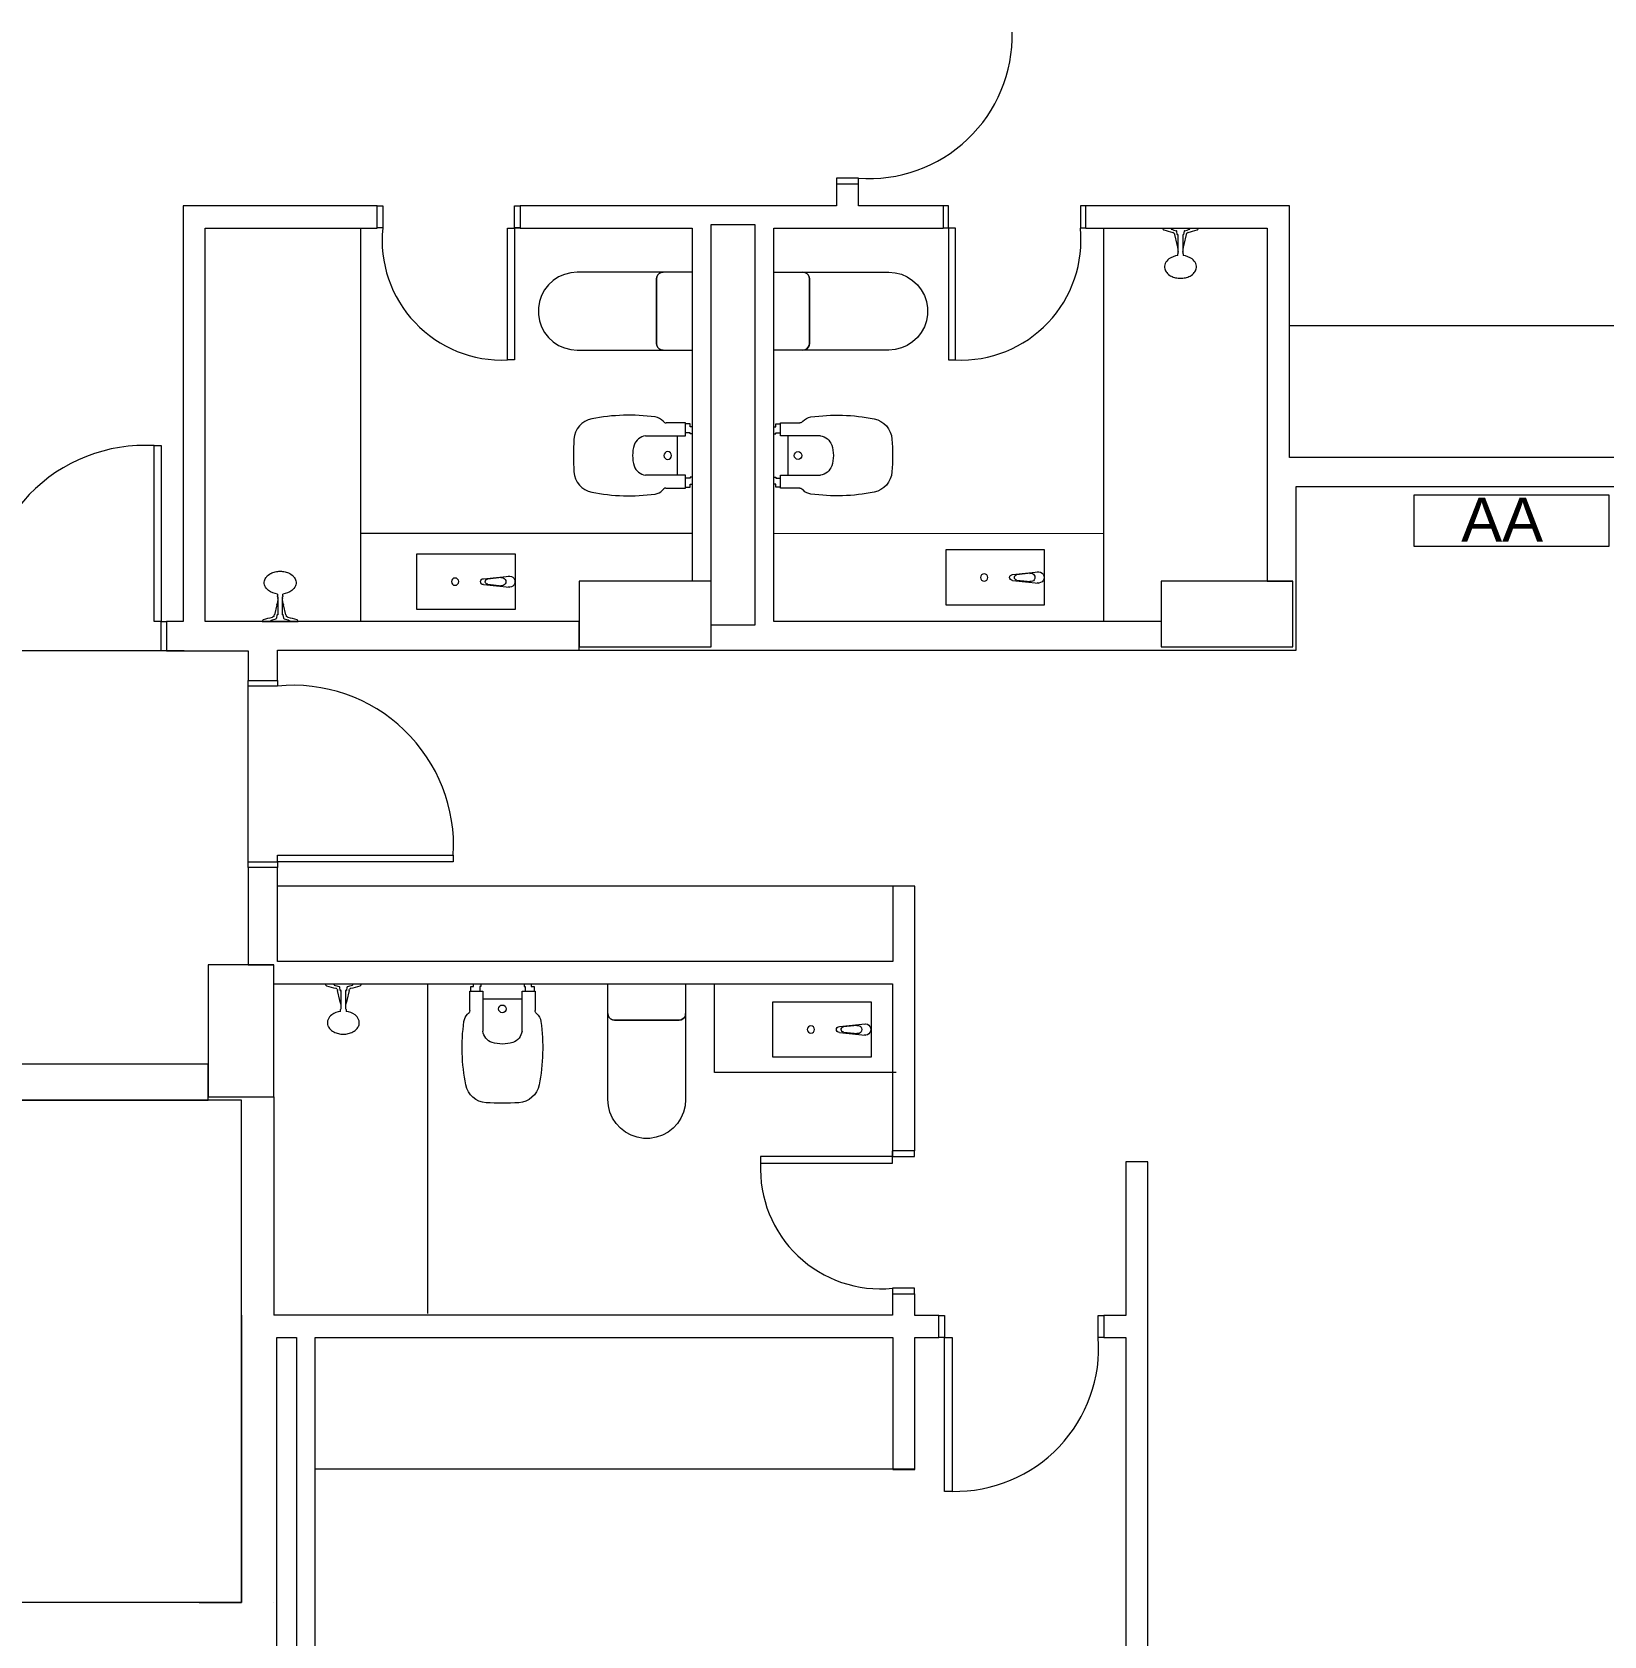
# Model space of a CAD drawing. Header units: millimetres. Extents: x 917 to 1168, y -421 to -23.
# Drawn here: x 1021.64 to 1028.79, y -358.48 to -351.18 of the extents above; entities that cross this region are included whole.
import ezdxf

# ---------------------------------------------------------------- set-up
doc = ezdxf.new("R2010")
doc.units = ezdxf.units.MM
doc.header["$LTSCALE"] = 0.1
doc.linetypes.add('CONTINUA', pattern=[0])
doc.layers.get('0').update_dxf_attribs({"lineweight": 5})
for name, color, linetype, lineweight in [('A-DETL', 7, 'Continuous', 5), ('A-DETL-GENF', 7, 'Continuous', 5), ('Arq-Equipamiento', 250, 'Continuous', 5), ('MUEBLES', 250, 'Continuous', 5), ('P-SANR-FIXT', 7, 'Continuous', 5)]:
    doc.layers.add(name, color=color, linetype=linetype, lineweight=lineweight)
doc.styles.get("Standard").update_dxf_attribs({"font": 'arial.ttf'})

# ---------------------------------------------------------------- blocks, each defined once
blk = doc.blocks.new('Shower-Valve_Trim-KOHLER-Alteo-K-TS45106 - 2_5 GPM_ 2BZ-Oil-Rubed Nickel-684691-2-TORRE-ARQ- PB _-2_14_')
at = {"color": 8}
for p, q in [((6.7269, 2.9363), (6.7321, 2.9322)), ((6.6969, 2.8137), (6.7075, 2.8569)), ((6.7075, 2.8569), (6.718, 2.9001)), ((6.718, 2.9001), (6.721, 2.898)), ((6.7258, 2.8695), (6.7397, 2.8638)), ((6.7402, 2.8627), (6.7395, 2.8597)), ((6.7395, 2.8597), (6.8183, 2.8404)), ((6.7426, 2.8755), (6.7842, 2.8541)), ((6.7848, 2.8518), (6.7851, 2.8531)), ((6.6946, 2.7787), (6.688, 2.7775)), ((6.7005, 2.8142), (6.6969, 2.8137)), ((6.7328, 2.8358), (6.7179, 2.8372)), ((6.7768, 2.8239), (6.73, 2.8241)), ((6.7346, 2.8396), (6.7339, 2.8366)), ((6.8134, 2.8203), (6.7346, 2.8396)), ((6.7781, 2.8243), (6.7784, 2.8256)), ((6.8259, 2.8149), (6.8179, 2.8169)), ((6.8239, 2.8413), (6.8318, 2.8394))]:
    blk.add_line(p, q, dxfattribs=at)
for centre, radius, start, end in [((6.7291, 2.9283), 0.00488, 3.24425, 51.85077), ((5.9932, 2.8866), 0.742, 359.92493, 3.24425), ((6.7192, 2.8954), 0.00318, 6.88973, 54.99277), ((6.5002, 2.8689), 0.2237, 0.86448, 6.88973), ((6.727, 2.8724), 0.00308, 180.86448, 247.69643), ((6.7501, 2.8856), 0.0149, 179.92493, 192.56357), ((6.7424, 2.8839), 0.00706, 192.56357, 234.97221), ((6.738, 2.8776), 0.000695, 336.22251, 54.97221), ((6.7391, 2.8771), 0.000526, 158.31404, 264.52152), ((6.7381, 2.8668), 0.00985, 62.69922, 84.52152), ((6.7393, 2.8629), 0.000995, 346.24425, 67.69643), ((6.7838, 2.8534), 0.000762, 331.70632, 62.39354), ((6.7853, 2.8526), 0.000925, 151.70632, 236.5035), ((6.7856, 2.853), 0.000513, 69.7338, 166.24425), ((6.9644, 3.1558), 0.3511, 239.42674, 242.54929), ((6.9162, 2.8068), 0.0905, 131.08312, 158.8669), ((6.8876, 2.8396), 0.0469, 98.13329, 131.08312), ((6.8866, 2.8465), 0.0399, 63.16756, 98.13329), ((6.8862, 2.8457), 0.0408, 36.25317, 63.16756), ((6.8665, 2.8313), 0.0652, 13.90573, 36.25317), ((6.8454, 2.8261), 0.0869, 359.21375, 13.90573), ((6.6937, 2.7835), 0.00488, 280.63773, 329.24425), ((6.0602, 3.1604), 0.742, 329.24425, 332.56357), ((6.7, 2.8173), 0.00318, 277.49573, 325.59877), ((6.5181, 2.9419), 0.2237, 325.59877, 331.62402), ((6.7176, 2.8341), 0.00308, 84.79207, 151.62402), ((6.732, 2.8117), 0.0149, 139.92493, 152.56357), ((6.726, 2.8167), 0.00706, 97.51629, 139.92493), ((6.725, 2.8244), 0.000695, 277.51629, 356.26599), ((6.7262, 2.8243), 0.000526, 67.96699, 174.17446), ((6.7301, 2.8339), 0.00985, 247.96699, 269.78928), ((6.7329, 2.8368), 0.000995, 264.79207, 346.24425), ((6.7768, 2.8247), 0.000762, 270.09497, 0.78219), ((6.7785, 2.8247), 0.000925, 95.985, 180.78219), ((6.7786, 2.8242), 0.000513, 166.24425, 262.75471), ((6.7973, 2.4731), 0.3511, 89.93921, 93.06176), ((6.8164, 2.8304), 0.0125, 223.47835, 233.54211), ((6.81, 2.8218), 0.00187, 233.54211, 279.63606), ((6.8163, 2.83), 0.0125, 98.94639, 109.01015), ((6.8196, 2.8238), 0.00706, 209.18005, 256.24425), ((6.8146, 2.8406), 0.00187, 52.85244, 98.94639), ((6.7883, 2.8258), 0.0319, 28.27667, 30.71305), ((6.8222, 2.8345), 0.00706, 76.24425, 123.30845), ((6.9158, 2.8049), 0.0905, 173.6216, 201.40538), ((6.8441, 2.8205), 0.0869, 318.58277, 333.27475), ((6.8326, 2.8262), 0.0998, 333.27475, 346.24425), ((6.8326, 2.8262), 0.0998, 346.24425, 359.21375), ((6.8752, 2.789), 0.0469, 201.40538, 234.35521), ((6.8711, 2.7833), 0.0399, 234.35521, 269.32094), ((6.8711, 2.7842), 0.0408, 269.32094, 296.23533), ((6.8603, 2.8061), 0.0652, 296.23533, 318.58277)]:
    blk.add_arc(centre, radius, start, end, dxfattribs=at)
blk = doc.blocks.new('Sanitary_Toilets_Ceramica-Catalano_Zero-70-One-Piece-Close-Coupled-Syphonic - Default-V1-2-TORRE-ARQ- PB _-2_14_')
at = {"layer": 'A-DETL-GENF', "color": 8}
for p, q in [((0.0444, 0.177), (0.0015, 0.177)), ((0.0887, 0.177), (0.0444, 0.177)), ((0.1331, 0.177), (0.0887, 0.177)), ((0.1331, 0.177), (0.1423, 0.1755)), ((0.524, 0.177), (0.1331, 0.177)), ((0.1423, 0.1755), (0.1331, 0.177)), ((0.1423, 0.1755), (0.1507, 0.1713)), ((0.1507, 0.1713), (0.1423, 0.1755)), ((0.1507, 0.1713), (0.1573, 0.1646)), ((0.1573, 0.1646), (0.1507, 0.1713)), ((0.1573, 0.1646), (0.1616, 0.1563)), ((0.1616, 0.1563), (0.1573, 0.1646)), ((0.1616, 0.1563), (0.1631, 0.147)), ((0.1631, 0.147), (0.1616, 0.1563)), ((0.1631, 0.147), (0.1631, -0.147)), ((0.1631, 0.098), (0.1631, 0.147)), ((0.5531, 0.1746), (0.524, 0.177)), ((0.5815, 0.1674), (0.5531, 0.1746)), ((0.6082, 0.1557), (0.5815, 0.1674)), ((0.6327, 0.1397), (0.6082, 0.1557)), ((0.1631, 0.049), (0.1631, 0.098)), ((0.6542, 0.1199), (0.6327, 0.1397)), ((0.6722, 0.0968), (0.6542, 0.1199)), ((0.6861, 0.0711), (0.6722, 0.0968)), ((0.1631, 0), (0.1631, 0.049)), ((0.6956, 0.0435), (0.6861, 0.0711)), ((0.7004, 0.0146), (0.6956, 0.0435)), ((0.7004, -0.0146), (0.7004, 0.0146)), ((0.1631, -0.049), (0.1631, 0)), ((0.1631, -0.098), (0.1631, -0.049)), ((0.6722, -0.0968), (0.6861, -0.0711)), ((0.6861, -0.0711), (0.6956, -0.0435)), ((0.6956, -0.0435), (0.7004, -0.0146)), ((0.1631, -0.147), (0.1631, -0.098)), ((0.6082, -0.1557), (0.6327, -0.1397)), ((0.6327, -0.1397), (0.6542, -0.1199)), ((0.6542, -0.1199), (0.6722, -0.0968)), ((0.0015, -0.177), (0.0444, -0.177)), ((0.0444, -0.177), (0.0887, -0.177)), ((0.0887, -0.177), (0.1331, -0.177)), ((0.1423, -0.1755), (0.1331, -0.177)), ((0.1331, -0.177), (0.1423, -0.1755)), ((0.1331, -0.177), (0.524, -0.177)), ((0.1507, -0.1713), (0.1423, -0.1755)), ((0.1423, -0.1755), (0.1507, -0.1713)), ((0.1573, -0.1646), (0.1507, -0.1713)), ((0.1507, -0.1713), (0.1573, -0.1646)), ((0.1616, -0.1563), (0.1573, -0.1646)), ((0.1573, -0.1646), (0.1616, -0.1563)), ((0.1631, -0.147), (0.1616, -0.1563)), ((0.1616, -0.1563), (0.1631, -0.147)), ((0.524, -0.177), (0.5531, -0.1746)), ((0.5531, -0.1746), (0.5815, -0.1674)), ((0.5815, -0.1674), (0.6082, -0.1557))]:
    blk.add_line(p, q, dxfattribs=at)
blk = doc.blocks.new('Vitreous china bidet _ Debba _ Roca _ 355994xx0 - White - Debba- Roca-2705266-2-TORRE-ARQ- PB _-2_14_')
at = {"layer": 'P-SANR-FIXT', "color": 8}
for p, q in [((0.0357, 0.0802), (0.0357, 0.2622)), ((0.2143, 0.2622), (0.2143, 0.0802)), ((-0.0236, 0.1689), (-0.0236, 0.0802)), ((0.2736, 0.0802), (0.2738, 0.1687)), ((-0.0236, 0.0802), (-0.0194, 0.0802)), ((-0.0194, 0.0802), (-0.0194, 0.0596)), ((-0.0194, 0.0802), (0.0221, 0.0802)), ((0.0221, 0.0802), (0.0357, 0.0802)), ((0.0221, 0.0596), (0.0221, 0.0802)), ((0.0357, 0.1159), (0.2143, 0.1159)), ((0.2143, 0.0802), (0.2279, 0.0802)), ((0.2279, 0.0802), (0.2694, 0.0802)), ((0.2279, 0.0596), (0.2279, 0.0802)), ((0.2694, 0.0596), (0.2694, 0.0802)), ((0.2694, 0.0802), (0.2736, 0.0802)), ((-0.0194, 0.0596), (-0.006, 0.0596)), ((-0.006, 0.0596), (-0.006, 0.0508)), ((0.026, 0.0596), (0.0221, 0.0596)), ((0.026, 0.0508), (0.026, 0.0596)), ((0.224, 0.0596), (0.2279, 0.0596)), ((0.224, 0.0508), (0.224, 0.0596)), ((0.256, 0.0508), (0.256, 0.0596)), ((0.256, 0.0596), (0.2694, 0.0596))]:
    blk.add_line(p, q, dxfattribs=at)
for centre, radius, start, end in [((0.0575, 0.4868), 0.1013, 93.86915, 168.75559), ((0.125, -0.5106), 1.1009, 86.13085, 93.86915), ((0.1925, 0.4868), 0.1013, 11.24441, 86.13085), ((0.8089, 0.3374), 0.8673, 168.75559, 187.87391), ((-0.5589, 0.3374), 0.8673, 352.12609, 11.24441), ((0.1, 0.2529), 0.0649, 110.16908, 171.83092), ((0.1293, 0.1353), 0.1859, 91.32885, 106.15101), ((0.1207, 0.1353), 0.1859, 73.84899, 88.67115), ((0.15, 0.2529), 0.0649, 8.16908, 69.83092), ((0.0086, 0.2267), 0.0594, 187.87391, 225.1331), ((-0.0411, 0.1689), 0.0175, 0, 63.70008), ((0.125, 0.1608), 0.0175, 0, 180), ((0.125, 0.1608), 0.0175, 180, 0), ((0.2904, 0.1686), 0.0167, 126.27151, 179.72849), ((0.2414, 0.2267), 0.0594, 311.25476, 352.12609)]:
    blk.add_arc(centre, radius, start, end, dxfattribs=at)
blk = doc.blocks.new('Bacha 45x25cm')
at = {"layer": 'MUEBLES', "color": 8}
for p, q in [((0.1116, 0.1456), (0.0994, 0.0278)), ((0.1062, 0.0625), (0.1134, 0.1271)), ((0.1367, 0.1258), (0.1438, 0.0625)), ((0.1384, 0.1456), (0.1506, 0.0278))]:
    blk.add_line(p, q, dxfattribs=at)
blk.add_lwpolyline([(0, 0.45), (0.25, 0.45), (0.25, 0), (0, 0)], close=True, dxfattribs=at)
blk.add_circle((0.125, 0.275), 0.0166, dxfattribs=at)
for centre, radius, start, end in [((0.125, 0.1456), 0.0134, 0, 180), ((0.125, 0.1258), 0.0117, 360, 173.64144), ((0.125, 0.0278), 0.0256, 168.17214, 11.82786), ((0.125, 0.0625), 0.0188, 167.28289, 12.84679)]:
    blk.add_arc(centre, radius, start, end, dxfattribs=at)
blk = doc.blocks.new('Shower-Valve_Trim-KOHLER-Alteo-K-TS45106 - 2_5 GPM_ 2BZ-Oil-Rubed Nickel-V9-2-TORRE-ARQ- PB _-2_14_')
at = {"color": 8}
for p, q in [((4.3416, 6.4003), (4.3522, 6.4435)), ((4.3522, 6.4435), (4.3551, 6.4414)), ((4.3611, 6.4796), (4.3663, 6.4756)), ((4.3311, 6.3571), (4.3416, 6.4003)), ((4.3346, 6.3575), (4.3311, 6.3571)), ((4.367, 6.3792), (4.3521, 6.3806)), ((4.36, 6.4129), (4.3738, 6.4072)), ((4.411, 6.3673), (4.3642, 6.3675)), ((4.3688, 6.383), (4.368, 6.38)), ((4.4476, 6.3637), (4.3688, 6.383)), ((4.3744, 6.4061), (4.3737, 6.4031)), ((4.3737, 6.4031), (4.4525, 6.3838)), ((4.3768, 6.4189), (4.4184, 6.3975)), ((4.4123, 6.3677), (4.4126, 6.369)), ((4.419, 6.3952), (4.4193, 6.3965)), ((4.46, 6.3584), (4.4521, 6.3603)), ((4.4581, 6.3847), (4.466, 6.3828)), ((4.3287, 6.3221), (4.3222, 6.3209))]:
    blk.add_line(p, q, dxfattribs=at)
for centre, radius, start, end in [((4.3533, 6.4388), 0.00318, 6.89673, 54.99976), ((4.1344, 6.4123), 0.2237, 0.87148, 6.89673), ((4.3633, 6.4717), 0.00488, 3.25124, 51.85776), ((3.6273, 6.4299), 0.742, 359.93192, 3.25124), ((4.3842, 6.429), 0.0149, 179.93192, 192.57056), ((4.3766, 6.4273), 0.00706, 192.57056, 234.9792), ((4.3721, 6.421), 0.000695, 336.2295, 54.9792), ((4.3733, 6.4205), 0.000526, 158.32103, 264.52851), ((4.3723, 6.4102), 0.00985, 62.70621, 84.52851), ((4.5218, 6.383), 0.0469, 98.14028, 131.09011), ((4.5208, 6.3899), 0.0399, 63.17455, 98.14028), ((4.5204, 6.3891), 0.0408, 36.26017, 63.17455), ((3.6943, 6.7037), 0.742, 329.25124, 332.57056), ((4.3342, 6.3607), 0.00318, 277.50273, 325.60576), ((4.1522, 6.4853), 0.2237, 325.60576, 331.63101), ((4.3518, 6.3775), 0.00308, 84.79907, 151.63101), ((4.3662, 6.3551), 0.0149, 139.93192, 152.57056), ((4.3601, 6.3601), 0.00706, 97.52328, 139.93192), ((4.3611, 6.4158), 0.00308, 180.87148, 247.70342), ((4.3591, 6.3678), 0.000695, 277.52328, 356.27299), ((4.3603, 6.3677), 0.000526, 67.97398, 174.18146), ((4.3642, 6.3773), 0.00985, 247.97398, 269.79628), ((4.3671, 6.3802), 0.000995, 264.79907, 346.25124), ((4.3734, 6.4063), 0.000995, 346.25124, 67.70342), ((4.411, 6.3681), 0.000762, 270.10196, 0.78918), ((4.4127, 6.3681), 0.000925, 95.99199, 180.78918), ((4.4128, 6.3676), 0.000513, 166.25124, 262.7617), ((4.4315, 6.0165), 0.3511, 89.94621, 93.06876), ((4.418, 6.3968), 0.000762, 331.71331, 62.40053), ((4.4195, 6.396), 0.000925, 151.71331, 236.5105), ((4.4198, 6.3964), 0.000513, 69.74079, 166.25124), ((4.5985, 6.6992), 0.3511, 239.43373, 242.55628), ((4.4505, 6.3738), 0.0125, 223.48534, 233.5491), ((4.4442, 6.3652), 0.00187, 233.5491, 279.64306), ((4.4504, 6.3734), 0.0125, 98.95338, 109.01715), ((4.4538, 6.3672), 0.00706, 209.18705, 256.25124), ((4.4488, 6.384), 0.00187, 52.85943, 98.95338), ((4.4225, 6.3692), 0.0319, 28.28366, 30.72004), ((4.4564, 6.3779), 0.00706, 76.25124, 123.31544), ((4.5499, 6.3483), 0.0905, 173.62859, 201.41237), ((4.5504, 6.3502), 0.0905, 131.09011, 158.87389), ((4.5007, 6.3747), 0.0652, 13.91273, 36.26017), ((4.4667, 6.3697), 0.0998, 346.25124, 359.22074), ((4.4796, 6.3695), 0.0869, 359.22074, 13.91273), ((4.3278, 6.3269), 0.00488, 280.64472, 329.25124), ((4.5094, 6.3324), 0.0469, 201.41237, 234.3622), ((4.5053, 6.3267), 0.0399, 234.3622, 269.32793), ((4.5053, 6.3276), 0.0408, 269.32793, 296.24232), ((4.4945, 6.3495), 0.0652, 296.24232, 318.58976), ((4.4782, 6.3639), 0.0869, 318.58976, 333.28175), ((4.4667, 6.3697), 0.0998, 333.28175, 346.25124)]:
    blk.add_arc(centre, radius, start, end, dxfattribs=at)
blk = doc.blocks.new('Shower-Valve_Trim-KOHLER-Alteo-K-TS45106 - 2_5 GPM_ 2BZ-Oil-Rubed Nickel-V13-2-TORRE-ARQ- PB _-2_14_')
at = {"layer": 'P-SANR-FIXT'}
for p, q in [((1.4751, -12.2514), (1.4672, -12.2495)), ((1.4732, -12.2251), (1.4811, -12.227)), ((1.5595, -12.2698), (1.4807, -12.2505)), ((1.4856, -12.2304), (1.5644, -12.2497)), ((1.5209, -12.2345), (1.5206, -12.2357)), ((1.5222, -12.234), (1.569, -12.2342)), ((1.5644, -12.2497), (1.5652, -12.2467)), ((1.5662, -12.2459), (1.5811, -12.2473)), ((1.6021, -12.2238), (1.5916, -12.267)), ((1.5986, -12.2243), (1.6021, -12.2238)), ((1.611, -12.1876), (1.6021, -12.2238)), ((1.6045, -12.1888), (1.611, -12.1876)), ((1.5142, -12.2619), (1.5139, -12.2632)), ((1.5564, -12.2856), (1.5148, -12.2642)), ((1.5588, -12.2728), (1.5595, -12.2698)), ((1.5732, -12.2796), (1.5594, -12.2739)), ((1.581, -12.3102), (1.5722, -12.3464)), ((1.581, -12.3102), (1.5781, -12.3081)), ((1.5916, -12.267), (1.581, -12.3102)), ((1.5722, -12.3464), (1.5669, -12.3423))]:
    blk.add_line(p, q, dxfattribs=at)
for centre, radius, start, end in [((1.455, -12.2306), 0.0869, 138.59676, 153.28874), ((1.4387, -12.2162), 0.0652, 116.24931, 138.59676), ((1.4279, -12.1943), 0.0408, 89.33493, 116.24931), ((1.4279, -12.1935), 0.0399, 54.3692, 89.33493), ((1.4238, -12.1991), 0.0469, 21.41937, 54.3692), ((1.3832, -12.215), 0.0905, 353.63559, 21.41937), ((1.4664, -12.2364), 0.0998, 166.25824, 179.22773), ((1.4536, -12.2362), 0.0869, 179.22773, 193.91972), ((1.4664, -12.2364), 0.0998, 153.28874, 166.25824), ((1.3828, -12.2169), 0.0905, 311.09711, 338.88089), ((1.4768, -12.2446), 0.00706, 256.25824, 303.32243), ((1.4794, -12.2339), 0.00706, 29.19404, 76.25824), ((1.5107, -12.2359), 0.0319, 208.29066, 210.72704), ((1.4844, -12.2507), 0.00187, 232.86642, 278.96038), ((1.4827, -12.2402), 0.0125, 278.96038, 289.02414), ((1.489, -12.232), 0.00187, 53.5561, 99.65005), ((1.4826, -12.2405), 0.0125, 43.49233, 53.5561), ((1.3347, -12.566), 0.3511, 59.44073, 62.56327), ((1.5017, -11.8832), 0.3511, 269.9532, 273.07575), ((1.5204, -12.2343), 0.000513, 346.25824, 82.76869), ((1.5205, -12.2348), 0.000925, 275.99899, 0.79617), ((1.5222, -12.2348), 0.000762, 90.10895, 180.79617), ((1.5661, -12.2469), 0.000995, 84.80606, 166.25824), ((1.569, -12.244), 0.00985, 67.98097, 89.80327), ((1.5728, -12.2344), 0.000526, 247.98097, 354.18845), ((1.5741, -12.2345), 0.000695, 97.53028, 176.27998), ((1.573, -12.2268), 0.00706, 277.53028, 319.93892), ((1.567, -12.2218), 0.0149, 319.93892, 332.57756), ((2.2389, -12.5704), 0.742, 149.25824, 152.57756), ((1.5814, -12.2442), 0.00308, 264.80606, 331.63801), ((1.781, -12.352), 0.2237, 145.61276, 151.63801), ((1.599, -12.2274), 0.00318, 97.50972, 145.61276), ((1.6054, -12.1936), 0.00488, 100.65172, 149.25824), ((1.4325, -12.2414), 0.0652, 193.91972, 216.26716), ((1.4128, -12.2559), 0.0408, 216.26716, 243.18155), ((1.4124, -12.2567), 0.0399, 243.18155, 278.14728), ((1.4114, -12.2497), 0.0469, 278.14728, 311.09711), ((1.5134, -12.2631), 0.000513, 249.74778, 346.25824), ((1.5137, -12.2627), 0.000925, 331.7203, 56.51749), ((1.5152, -12.2635), 0.000762, 151.7203, 242.40752), ((1.5609, -12.2769), 0.00985, 242.71321, 264.5355), ((1.5598, -12.273), 0.000995, 166.25824, 247.71042), ((1.5599, -12.2872), 0.000526, 338.32802, 84.5355), ((1.5611, -12.2877), 0.000695, 156.23649, 234.9862), ((1.5566, -12.294), 0.00706, 12.57756, 54.9862), ((1.549, -12.2957), 0.0149, 359.93892, 12.57756), ((2.3059, -12.2966), 0.742, 179.93892, 183.25824), ((1.5721, -12.2825), 0.00308, 0.87847, 67.71042), ((1.7988, -12.279), 0.2237, 180.87847, 186.90372), ((1.5799, -12.3055), 0.00318, 186.90372, 235.00676), ((1.5699, -12.3384), 0.00488, 183.25824, 231.86476)]:
    blk.add_arc(centre, radius, start, end, dxfattribs=at)
blk = doc.blocks.new('Shower-Valve_Trim-KOHLER-Alteo-K-TS45106 - 2_5 GPM_ 2BZ-Oil-Rubed Nickel-V14-2-TORRE-ARQ- PB _-2_14_')
at = {"color": 8}
for p, q in [((1.4751, -12.2514), (1.4672, -12.2495)), ((1.4732, -12.2251), (1.4811, -12.227)), ((1.5595, -12.2698), (1.4807, -12.2505)), ((1.4856, -12.2304), (1.5644, -12.2497)), ((1.5209, -12.2345), (1.5206, -12.2357)), ((1.5222, -12.234), (1.569, -12.2342)), ((1.5644, -12.2497), (1.5652, -12.2467)), ((1.5662, -12.2459), (1.5811, -12.2473)), ((1.6021, -12.2238), (1.5916, -12.267)), ((1.5986, -12.2243), (1.6021, -12.2238)), ((1.611, -12.1876), (1.6021, -12.2238)), ((1.6045, -12.1888), (1.611, -12.1876)), ((1.5142, -12.2619), (1.5139, -12.2632)), ((1.5564, -12.2856), (1.5148, -12.2642)), ((1.5588, -12.2728), (1.5595, -12.2698)), ((1.5732, -12.2796), (1.5594, -12.2739)), ((1.581, -12.3102), (1.5722, -12.3464)), ((1.581, -12.3102), (1.5781, -12.3081)), ((1.5916, -12.267), (1.581, -12.3102)), ((1.5722, -12.3464), (1.5669, -12.3423))]:
    blk.add_line(p, q, dxfattribs=at)
for centre, radius, start, end in [((1.455, -12.2306), 0.0869, 138.59676, 153.28874), ((1.4387, -12.2162), 0.0652, 116.24931, 138.59676), ((1.4279, -12.1943), 0.0408, 89.33493, 116.24931), ((1.4279, -12.1935), 0.0399, 54.3692, 89.33493), ((1.4238, -12.1991), 0.0469, 21.41937, 54.3692), ((1.3832, -12.215), 0.0905, 353.63559, 21.41937), ((1.4664, -12.2364), 0.0998, 166.25824, 179.22773), ((1.4536, -12.2362), 0.0869, 179.22773, 193.91972), ((1.4664, -12.2364), 0.0998, 153.28874, 166.25824), ((1.3828, -12.2169), 0.0905, 311.09711, 338.88089), ((1.4768, -12.2446), 0.00706, 256.25824, 303.32243), ((1.4794, -12.2339), 0.00706, 29.19404, 76.25824), ((1.5107, -12.2359), 0.0319, 208.29066, 210.72704), ((1.4844, -12.2507), 0.00187, 232.86642, 278.96038), ((1.4827, -12.2402), 0.0125, 278.96038, 289.02414), ((1.489, -12.232), 0.00187, 53.5561, 99.65005), ((1.4826, -12.2405), 0.0125, 43.49233, 53.5561), ((1.3347, -12.566), 0.3511, 59.44073, 62.56327), ((1.5017, -11.8832), 0.3511, 269.9532, 273.07575), ((1.5204, -12.2343), 0.000513, 346.25824, 82.76869), ((1.5205, -12.2348), 0.000925, 275.99899, 0.79617), ((1.5222, -12.2348), 0.000762, 90.10895, 180.79617), ((1.5661, -12.2469), 0.000995, 84.80606, 166.25824), ((1.569, -12.244), 0.00985, 67.98097, 89.80327), ((1.5728, -12.2344), 0.000526, 247.98097, 354.18845), ((1.5741, -12.2345), 0.000695, 97.53028, 176.27998), ((1.573, -12.2268), 0.00706, 277.53028, 319.93892), ((1.567, -12.2218), 0.0149, 319.93892, 332.57756), ((2.2389, -12.5704), 0.742, 149.25824, 152.57756), ((1.5814, -12.2442), 0.00308, 264.80606, 331.63801), ((1.781, -12.352), 0.2237, 145.61276, 151.63801), ((1.599, -12.2274), 0.00318, 97.50972, 145.61276), ((1.6054, -12.1936), 0.00488, 100.65172, 149.25824), ((1.4325, -12.2414), 0.0652, 193.91972, 216.26716), ((1.4128, -12.2559), 0.0408, 216.26716, 243.18155), ((1.4124, -12.2567), 0.0399, 243.18155, 278.14728), ((1.4114, -12.2497), 0.0469, 278.14728, 311.09711), ((1.5134, -12.2631), 0.000513, 249.74778, 346.25824), ((1.5137, -12.2627), 0.000925, 331.7203, 56.51749), ((1.5152, -12.2635), 0.000762, 151.7203, 242.40752), ((1.5609, -12.2769), 0.00985, 242.71321, 264.5355), ((1.5598, -12.273), 0.000995, 166.25824, 247.71042), ((1.5599, -12.2872), 0.000526, 338.32802, 84.5355), ((1.5611, -12.2877), 0.000695, 156.23649, 234.9862), ((1.5566, -12.294), 0.00706, 12.57756, 54.9862), ((1.549, -12.2957), 0.0149, 359.93892, 12.57756), ((2.3059, -12.2966), 0.742, 179.93892, 183.25824), ((1.5721, -12.2825), 0.00308, 0.87847, 67.71042), ((1.7988, -12.279), 0.2237, 180.87847, 186.90372), ((1.5799, -12.3055), 0.00318, 186.90372, 235.00676), ((1.5699, -12.3384), 0.00488, 183.25824, 231.86476)]:
    blk.add_arc(centre, radius, start, end, dxfattribs=at)
blk = doc.blocks.new('2-PB F')
at = {"color": 8, "lineweight": 18}
for p, q in [((762.7412, -351.886), (762.6412, -351.886)), ((762.6412, -351.886), (762.6412, -351.911)), ((762.6412, -351.911), (762.6412, -352.011)), ((762.6412, -351.911), (762.7412, -351.911)), ((762.7412, -351.911), (762.7412, -351.886)), ((762.7412, -352.011), (762.7412, -351.911)), ((760.5515, -352.011), (759.668, -352.011)), ((759.668, -352.011), (759.668, -353.902)), ((759.668, -352.0135), (759.6695, -352.0135)), ((760.5515, -352.0117), (760.5765, -352.0117)), ((760.5515, -352.1117), (760.5515, -352.0117)), ((760.5765, -352.0117), (760.5765, -352.1117)), ((761.1765, -352.0117), (761.2015, -352.0117)), ((761.1765, -352.1117), (761.1765, -352.0117)), ((762.6412, -352.011), (761.2015, -352.011)), ((761.2015, -352.0117), (761.2015, -352.1117)), ((763.1262, -352.011), (762.7412, -352.011)), ((763.1512, -352.0117), (763.1262, -352.0117)), ((763.1262, -352.0117), (763.1262, -352.1117)), ((763.1512, -352.1117), (763.1512, -352.0117)), ((763.7762, -352.0117), (763.7512, -352.0117)), ((763.7512, -352.0117), (763.7512, -352.1117)), ((764.703, -352.011), (763.7762, -352.011)), ((763.7762, -352.1117), (763.7762, -352.0117)), ((764.703, -353.1561), (764.703, -352.011)), ((759.7695, -352.1125), (760.5515, -352.1125)), ((759.7695, -353.9015), (759.7695, -352.1125)), ((760.5765, -352.1117), (760.5515, -352.1117)), ((761.145, -352.1125), (761.1765, -352.1125)), ((761.145, -352.7125), (761.145, -352.1125)), ((761.2015, -352.1117), (761.1765, -352.1117)), ((761.2015, -352.1125), (761.1765, -352.1125)), ((761.1765, -352.1125), (761.1765, -352.7125)), ((761.2015, -352.1125), (761.9845, -352.1125)), ((761.9845, -352.1125), (761.9845, -353.7177)), ((762.071, -352.096), (762.2702, -352.096)), ((762.071, -353.7177), (762.071, -352.096)), ((762.2702, -352.096), (762.2702, -353.9015)), ((762.3567, -352.1125), (763.1262, -352.1125)), ((762.3567, -353.9015), (762.3567, -352.1125)), ((763.1262, -352.1117), (763.1512, -352.1117)), ((763.1512, -352.1125), (763.1262, -352.1125)), ((763.1512, -352.1125), (763.1512, -352.7125)), ((763.1827, -352.1125), (763.1512, -352.1125)), ((763.1827, -352.7125), (763.1827, -352.1125)), ((763.7512, -352.1117), (763.7762, -352.1117)), ((763.7762, -352.1125), (764.6015, -352.1125)), ((764.6015, -352.1125), (764.6015, -353.718)), ((764.703, -352.5561), (768.5823, -352.5561)), ((761.1765, -352.7125), (761.145, -352.7125)), ((763.1512, -352.7125), (763.1827, -352.7125)), ((759.5373, -353.102), (759.568, -353.102)), ((759.5373, -353.902), (759.5373, -353.102)), ((759.568, -353.102), (759.568, -353.902)), ((768.5823, -353.1561), (764.703, -353.1561)), ((764.733, -353.2881), (768.5823, -353.2881)), ((764.733, -354.033), (764.733, -353.2881)), ((762.071, -353.718), (761.471, -353.718)), ((761.471, -353.718), (761.471, -353.9015)), ((761.9845, -353.7177), (762.071, -353.7177)), ((762.071, -354.018), (762.071, -353.718)), ((764.6015, -353.718), (764.118, -353.718)), ((764.118, -353.718), (764.118, -353.9015)), ((764.6045, -353.718), (764.6015, -353.718)), ((764.6015, -353.718), (764.718, -353.718)), ((764.6055, -353.718), (764.6045, -353.718)), ((764.618, -353.718), (764.6055, -353.718)), ((764.718, -353.718), (764.618, -353.718)), ((764.718, -354.018), (764.718, -353.718)), ((759.568, -353.902), (759.5373, -353.902)), ((759.568, -353.9019), (759.593, -353.9019)), ((759.568, -354.0355), (759.568, -353.9019)), ((759.593, -353.9019), (759.593, -354.0355)), ((759.668, -353.902), (759.593, -353.902)), ((761.471, -353.9015), (759.7695, -353.9015)), ((761.471, -353.9015), (761.471, -353.9045)), ((761.471, -354.018), (761.471, -353.9015)), ((761.471, -353.9045), (761.471, -353.9055)), ((761.471, -353.9055), (761.471, -353.918)), ((761.471, -353.918), (761.471, -354.018)), ((762.2702, -353.9015), (762.2702, -353.918)), ((764.118, -353.9015), (762.3567, -353.9015)), ((764.118, -353.9015), (764.118, -353.9045)), ((764.118, -353.9045), (764.118, -353.9055)), ((764.118, -353.9055), (764.118, -353.918)), ((764.118, -353.918), (764.118, -354.018)), ((759.568, -354.0355), (758.768, -354.0355)), ((759.593, -354.0355), (759.568, -354.0355)), ((759.593, -354.034), (759.668, -354.034)), ((759.593, -354.0355), (759.9643, -354.0355)), ((759.668, -354.0355), (759.668, -354.034)), ((759.6695, -354.033), (759.6695, -354.0355)), ((759.9643, -354.0355), (759.9643, -354.1705)), ((760.0978, -354.033), (761.471, -354.033)), ((760.0978, -354.1705), (760.0978, -354.033)), ((761.471, -354.018), (762.071, -354.018)), ((761.471, -354.033), (761.471, -354.018)), ((761.471, -354.033), (764.733, -354.033)), ((764.118, -354.018), (764.6015, -354.018)), ((764.6015, -354.018), (764.6045, -354.018)), ((764.6045, -354.018), (764.6055, -354.018)), ((764.6055, -354.018), (764.618, -354.018)), ((764.618, -354.018), (764.718, -354.018)), ((759.9643, -354.1705), (760.0979, -354.1705)), ((759.9643, -354.1955), (759.9643, -354.1705)), ((760.0979, -354.1705), (760.0979, -354.1955)), ((759.9643, -354.9955), (759.9643, -354.1955)), ((760.0979, -354.1955), (759.9643, -354.1955)), ((760.0978, -354.9955), (760.0978, -354.9648)), ((760.0978, -354.9648), (760.8978, -354.9648)), ((760.8978, -354.9648), (760.8978, -354.9955)), ((759.9643, -354.9955), (760.0979, -354.9955)), ((759.9643, -355.0205), (759.9643, -354.9955)), ((759.9643, -355.0205), (759.9643, -355.4637)), ((760.0979, -355.0205), (759.9643, -355.0205)), ((760.8978, -354.9955), (760.0978, -354.9955)), ((760.0978, -355.4487), (760.0978, -355.0205)), ((760.0979, -354.9955), (760.0979, -355.0205)), ((762.8973, -355.1057), (760.0978, -355.1057)), ((762.9973, -355.1057), (762.8973, -355.1057)), ((762.8973, -355.1057), (762.8973, -355.4487)), ((762.9973, -356.3099), (762.9973, -355.1057)), ((760.0818, -355.4637), (759.7818, -355.4637)), ((759.7818, -355.4637), (759.7818, -355.9162)), ((759.9643, -355.4637), (760.0818, -355.4637)), ((760.0818, -355.5337), (760.0818, -355.4637)), ((762.8973, -355.4487), (760.0978, -355.4487)), ((760.0818, -355.5462), (760.0818, -355.5337)), ((760.0818, -355.5472), (760.0818, -355.5462)), ((760.0818, -355.5502), (760.0818, -355.5472)), ((760.0818, -356.0637), (760.0818, -355.5502)), ((760.0818, -355.5502), (762.8958, -355.5502)), ((762.8958, -355.5502), (762.8958, -356.3099)), ((759.7818, -355.9162), (755.6565, -355.9162)), ((759.7818, -355.9162), (759.7818, -355.9177)), ((759.7818, -356.0637), (759.7818, -355.9162)), ((759.7818, -355.9177), (759.7818, -355.9187)), ((759.7818, -355.9187), (759.7818, -355.9337)), ((759.7818, -355.9337), (759.7818, -356.0637)), ((755.5015, -356.0787), (759.7818, -356.0787)), ((759.934, -356.0787), (756.594, -356.0787)), ((759.7818, -356.0637), (760.0818, -356.0637)), ((759.7818, -356.0787), (759.7818, -356.0637)), ((759.934, -358.3637), (759.934, -356.0787)), ((760.0818, -356.0637), (760.0818, -357.0572)), ((762.8958, -356.3349), (762.2958, -356.3349)), ((762.2958, -356.3349), (762.2958, -356.3664)), ((762.2958, -356.3664), (762.8958, -356.3664)), ((762.8958, -356.3349), (762.8958, -356.3099)), ((762.8958, -356.3664), (762.8958, -356.3349)), ((762.8966, -356.3099), (762.8966, -356.3349)), ((762.9966, -356.3099), (762.8966, -356.3099)), ((762.8966, -356.3349), (762.9966, -356.3349)), ((762.9966, -356.3349), (762.9966, -356.3099)), ((764.0582, -356.3599), (763.9582, -356.3599)), ((763.9582, -356.3599), (763.9582, -357.0587)), ((764.0582, -359.3722), (764.0582, -356.3599)), ((762.8966, -356.9349), (762.8966, -356.9599)), ((762.9966, -356.9349), (762.8966, -356.9349)), ((762.9966, -356.9599), (762.9966, -356.9349)), ((762.8958, -356.9599), (762.8958, -357.0572)), ((762.8966, -356.9599), (762.9966, -356.9599)), ((762.9973, -357.0587), (762.9973, -356.9599)), ((759.934, -357.0572), (759.934, -358.3637)), ((762.8958, -357.0572), (760.0818, -357.0572)), ((763.1077, -357.0587), (762.9973, -357.0587)), ((763.1077, -357.0587), (763.1327, -357.0587)), ((763.1077, -357.1587), (763.1077, -357.0587)), ((763.1327, -357.0587), (763.1327, -357.1587)), ((763.8327, -357.0587), (763.8577, -357.0587)), ((763.8327, -357.1587), (763.8327, -357.0587)), ((763.9582, -357.0587), (763.8577, -357.0587)), ((763.8577, -357.0587), (763.8577, -357.1587)), ((760.095, -359.9998), (760.095, -357.1587)), ((760.095, -357.1587), (760.184, -357.1587)), ((760.184, -357.1587), (760.184, -359.9998)), ((760.269, -357.1587), (762.8973, -357.1587)), ((760.269, -360.4588), (760.269, -357.1587)), ((762.8973, -357.1587), (762.8973, -357.7587)), ((762.9973, -357.1587), (763.1077, -357.1587)), ((762.9973, -357.7587), (762.9973, -357.1587)), ((763.1327, -357.1587), (763.1077, -357.1587)), ((763.1327, -357.1587), (763.1677, -357.1587)), ((763.1327, -357.8587), (763.1327, -357.1587)), ((763.1677, -357.1587), (763.1677, -357.8587)), ((763.8577, -357.1587), (763.8327, -357.1587)), ((763.8577, -357.1587), (763.9582, -357.1587)), ((763.9582, -357.1587), (763.9582, -359.9998)), ((762.8998, -357.7562), (762.9948, -357.7562)), ((762.8973, -357.7572), (760.2665, -357.7572)), ((762.8973, -357.7572), (762.9958, -357.7572)), ((762.8973, -357.7587), (762.9973, -357.7587)), ((762.8998, -357.7587), (762.8998, -357.7572)), ((762.9948, -357.7587), (762.9948, -357.7572)), ((763.1677, -357.8587), (763.1327, -357.8587)), ((759.934, -358.3637), (755.5015, -358.3637)), ((759.7411, -358.3637), (759.934, -358.3637)), ((760.079, -358.3637), (760.08, -358.3637))]:
    blk.add_line(p, q, dxfattribs=at)
at = {"color": 8, "lineweight": 5}
for p, q in [((760.4753, -352.1126), (760.4754, -353.9011)), ((763.8567, -352.1124), (763.8568, -353.9014)), ((761.9837, -353.5011), (760.4754, -353.5011)), ((762.3567, -353.501), (763.8567, -353.5009))]:
    blk.add_line(p, q, dxfattribs=at)
at = {"color": 8, "linetype": 'CONTINUA', "lineweight": 13}
blk.add_line((762.2702, -353.918), (762.071, -353.918), dxfattribs=at)
at = {"color": 8, "lineweight": 18}
for centre, radius, start, end in [((762.788, -351.2343), 0.6534, 265.89838, 1.16402), ((761.1202, -352.1666), 0.5464, 174.31204, 272.59832), ((763.2075, -352.1666), 0.5464, 267.40168, 5.68796), ((759.4949, -353.8311), 0.7303, 86.67006, 185.56979), ((760.1687, -354.9224), 0.7303, 356.67006, 95.56979), ((762.8417, -356.3912), 0.5464, 177.40168, 275.68796), ((763.181, -357.2054), 0.6534, 268.83598, 4.10162)]:
    blk.add_arc(centre, radius, start, end, dxfattribs=at)
at = {"layer": 'A-DETL', "color": 8, "lineweight": 18}
blk.add_line((760.7821, -357.0502), (760.782, -355.5502), dxfattribs=at)
at = {"layer": 'A-DETL', "color": 8, "linetype": 'ByBlock', "lineweight": 18}
for p, q in [((762.087, -355.9528), (762.087, -355.5502)), ((762.9123, -355.9528), (762.087, -355.9528))]:
    blk.add_line(p, q, dxfattribs=at)
at = {"layer": 'Arq-Equipamiento', "color": 8, "linetype": 'CONTINUA', "lineweight": 18}
blk.add_lwpolyline([(765.2706, -353.3258), (766.1557, -353.3258), (766.1557, -353.5614), (765.2706, -353.5614)], close=True, dxfattribs=at)
at = {"layer": 'MUEBLES', "lineweight": 5, "xscale": -1.000000000000001, "rotation": 90.00000028543415}
for p in [(761.1807, -353.5958), (763.5882, -353.5766)]:
    blk.add_blockref('Bacha 45x25cm', p, dxfattribs=at)
at = {"layer": 'MUEBLES', "lineweight": 18, "xscale": -1.000000000000001, "rotation": 90.00000028543415}
blk.add_blockref('Bacha 45x25cm', (762.8, -355.6329), dxfattribs=at)
blk.add_blockref('Bacha 45x25cm', (762.8, -355.6329), dxfattribs=at)
at = {"layer": 'P-SANR-FIXT', "lineweight": 5}
for name, p, rotation in [('Shower-Valve_Trim-KOHLER-Alteo-K-TS45106 - 2_5 GPM_ 2BZ-Oil-Rubed Nickel-V9-2-TORRE-ARQ- PB _-2_14_', (756.9574, -349.4176), 283.7592465632944), ('Sanitary_Toilets_Ceramica-Catalano_Zero-70-One-Piece-Close-Coupled-Syphonic - Default-V1-2-TORRE-ARQ- PB _-2_14_', (761.9852, -352.4904), 180.0034968838609), ('Vitreous china bidet _ Debba _ Roca _ 355994xx0 - White - Debba- Roca-2705266-2-TORRE-ARQ- PB _-2_14_', (762.0345, -353.272), 90.0034969296355)]:
    blk.add_blockref(name, p, dxfattribs=dict(at, rotation=rotation))
for name, p, xscale, rotation in [('Sanitary_Toilets_Ceramica-Catalano_Zero-70-One-Piece-Close-Coupled-Syphonic - Default-V1-2-TORRE-ARQ- PB _-2_14_', (762.3552, -352.4903), -0.9999999999999991, 180.003496975409), ('Vitreous china bidet _ Debba _ Roca _ 355994xx0 - White - Debba- Roca-2705266-2-TORRE-ARQ- PB _-2_14_', (762.306, -353.272), -1, 270.0034969296346), ('Shower-Valve_Trim-KOHLER-Alteo-K-TS45106 - 2_5 GPM_ 2BZ-Oil-Rubed Nickel-V13-2-TORRE-ARQ- PB _-2_14_', (748.5736, -349.4386), -1, 76.24075343670569), ('Shower-Valve_Trim-KOHLER-Alteo-K-TS45106 - 2_5 GPM_ 2BZ-Oil-Rubed Nickel-V14-2-TORRE-ARQ- PB _-2_14_', (748.5736, -349.4386), -1, 76.24075343670569)]:
    blk.add_blockref(name, p, dxfattribs=dict(at, xscale=xscale, rotation=rotation))
at = {"layer": 'P-SANR-FIXT', "lineweight": 18, "rotation": 283.7592465632944}
blk.add_blockref('Shower-Valve_Trim-KOHLER-Alteo-K-TS45106 - 2_5 GPM_ 2BZ-Oil-Rubed Nickel-684691-2-TORRE-ARQ- PB _-2_14_', (756.0273, -349.7149), dxfattribs=at)
at = {"layer": 'P-SANR-FIXT', "lineweight": 18, "xscale": -1}
for name, p, rotation in [('Vitreous china bidet _ Debba _ Roca _ 355994xx0 - White - Debba- Roca-2705266-2-TORRE-ARQ- PB _-2_14_', (760.9964, -355.5032), 180), ('Sanitary_Toilets_Ceramica-Catalano_Zero-70-One-Piece-Close-Coupled-Syphonic - Default-V1-2-TORRE-ARQ- PB _-2_14_', (761.7781, -355.5525), 90.00000004912687)]:
    blk.add_blockref(name, p, dxfattribs=dict(at, rotation=rotation))
at = {"color": 8, "lineweight": 18, "insert": (765.4839, -353.3389), "char_height": 0.2, "attachment_point": 1}
blk.add_mtext_dynamic_manual_height_columns('AA', width=1, gutter_width=12.5, heights=[0], dxfattribs=at)

msp = doc.modelspace()

# ---------------------------------------------------------------- block references
at = {"color": 2, "linetype": 'CONTINUA', "lineweight": 13}
msp.add_blockref('2-PB F', (262.6567, 0.0389), dxfattribs=at)

doc.saveas('drawing.dxf')
